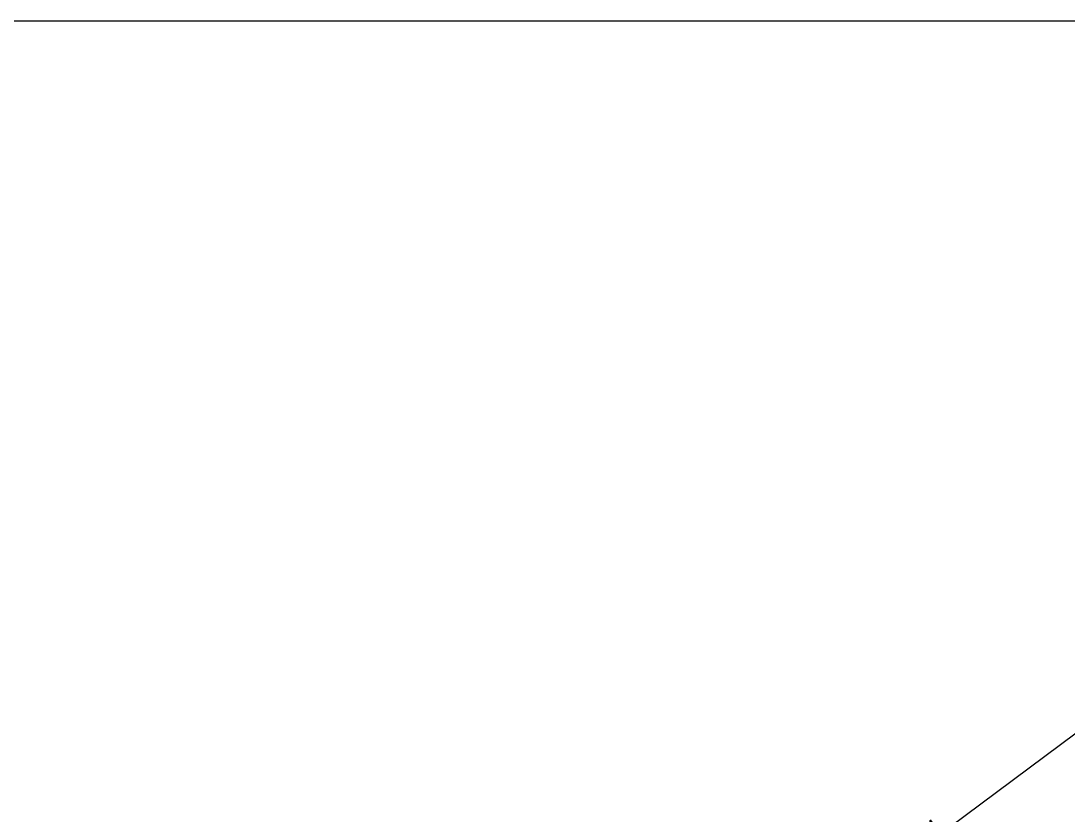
# Model space of a CAD drawing. Header units: metres. Extents: x -466 to 1322, y -1072 to 50.
# Drawn here: x 816.26 to 835.21, y -177.24 to -162.87 of the extents above; entities that cross this region are included whole.
import ezdxf

# ---------------------------------------------------------------- set-up
doc = ezdxf.new("R2010")
doc.units = ezdxf.units.M
doc.layers.add('A-COTAS', color=41, linetype='Continuous', lineweight=0)
doc.styles.get("Standard").update_dxf_attribs({"font": 'arial.ttf'})
doc.dimstyles.new('ISO-25', dxfattribs={"dimscale": 0.1, "dimtxt": 2.5, "dimasz": 2.5, "dimexe": 1.25, "dimexo": 0.625, "dimtad": 1, "dimdsep": 46, "dimtxsty": 'Standard', "dimblk": 'DOT', "dimcen": 2.5, "dimadec": 0, "dimazin": 0, "dimtfac": 1, "dimtmove": 0, "dimatfit": 3, "dimfxl": 1, "dimarcsym": 0})

# ---------------------------------------------------------------- blocks, each defined once
blk = doc.blocks.new('_Dot')
at = {"color": 0, "linetype": 'ByBlock', "lineweight": -2}
blk.add_line((-0.5, 0), (-1, 0), dxfattribs=at)
at = {"color": 0, "linetype": 'ByBlock', "const_width": 0.5}
blk.add_lwpolyline([(-0.25, 0, 1), (0.25, 0, 1)], format="xyb", close=True, dxfattribs=at)
blk = doc.blocks.new('*D84')
at = {"layer": 'A-COTAS', "color": 0, "lineweight": -2, "transparency": 16777216}
for p, q in [((838.409, -173.393), (838.372, -173.343)), ((827.101, -181.9), (838.246, -173.593)), ((826.934, -182.094), (826.976, -182.149))]:
    blk.add_line(p, q, dxfattribs=at)
at = {"layer": 'Defpoints', "color": 0, "transparency": 16777216}
for p in [(838.447, -173.443), (838.447, -173.443), (826.897, -182.044)]:
    blk.add_point(p, dxfattribs=at)
at = {"layer": 'A-COTAS', "color": 0, "lineweight": -2, "transparency": 16777216, "xscale": 0.25, "yscale": 0.25, "zscale": 0.25}
for p, rotation in [((838.447, -173.443), 36.6996102329027), ((826.901, -182.049), 216.6996102329027)]:
    blk.add_blockref('_Dot', p, dxfattribs=dict(at, rotation=rotation))
at = {"layer": 'A-COTAS', "color": 0, "transparency": 16777216, "insert": (832.561, -177.596), "char_height": 0.25, "attachment_point": 5, "rotation": 36.6996}
blk.add_mtext('14.4', dxfattribs=at)

msp = doc.modelspace()

# ---------------------------------------------------------------- linework, layer by layer
msp.add_lwpolyline([(796.905, -162.871), (888.548, -162.871), (888.548, -225.141), (796.905, -225.141)], close=True)

# ---------------------------------------------------------------- dimensions: what is measured, and where the dimension line sits
at = {"layer": 'A-COTAS'}
dim = msp.add_linear_dim(base=(838.447, -173.443), p1=(826.897, -182.044), p2=(838.447, -173.443), angle=36.6996, dimstyle='ISO-25', override={"dimtmove": 1}, dxfattribs=at)
dim.commit()
dim.dimension.update_dxf_attribs({"geometry": '*D84', "text_midpoint": (832.561, -177.596)})

doc.saveas('drawing.dxf')
